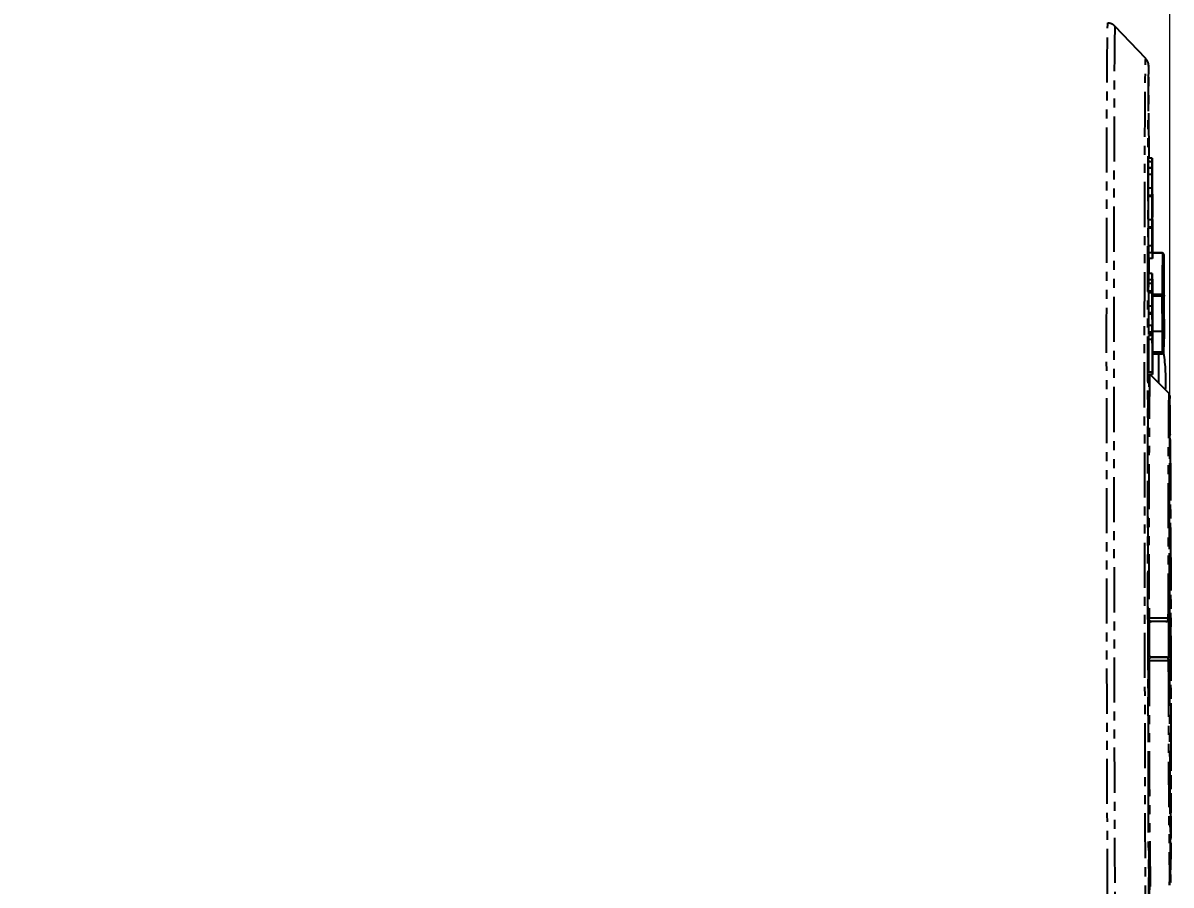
# Model space of a CAD drawing. Header units: millimetres. Extents: x 2104 to 4053, y 855 to 2233.
# Drawn here: x 3288 to 3449.7, y 1155.1 to 1276.5 of the extents above; entities that cross this region are included whole.
import ezdxf

# ---------------------------------------------------------------- set-up
doc = ezdxf.new("R2010")
doc.units = ezdxf.units.MM
doc.linetypes.add('PHANTOM', pattern=[12.7, 6.35, -1.27, 1.27, -1.27, 1.27, -1.27])
doc.layers.add('AM_5', color=3, linetype='Continuous', lineweight=25)
doc.styles.add('SLDTEXTSTYLE1', font='txt.shx', dxfattribs={"width": 0.7, "bigfont": 'gbcbig.shx'})
doc.dimstyles.new('SLDDIMSTYLE12$0', dxfattribs={"dimtxt": 12, "dimasz": 10, "dimexe": 0, "dimexo": 0.0625, "dimgap": 0.875, "dimtad": 1, "dimdec": 1, "dimlfac": 1.8, "dimrnd": 1e-09, "dimzin": 12, "dimdsep": 46, "dimtxsty": 'SLDTEXTSTYLE1', "dimcen": 0.09, "dimdle": 8.16, "dimclrd": 3, "dimclre": 3, "dimadec": 0, "dimazin": 3, "dimtfac": 1, "dimtdec": 1, "dimtofl": 0, "dimtmove": 0, "dimatfit": 3, "dimfxl": 0, "dimfrac": 2, "dimtolj": 1, "dimlwd": 5, "dimlwe": 5, "dimarcsym": 0})

# ---------------------------------------------------------------- blocks, each defined once
blk = doc.blocks.new('*D65')
at = {"layer": 'AM_5', "color": 3, "lineweight": 5, "transparency": 16777216}
blk.add_line((3268.54, 1221.61), (3268.54, 1337.75), dxfattribs=at)
at = {"layer": 'AM_5', "color": 3, "linetype": 'Continuous', "lineweight": 5, "transparency": 16777216}
for p, q in [((3278.54, 1337.75), (3439.53, 1337.75)), ((3449.53, 1224.11), (3449.53, 1337.75))]:
    blk.add_line(p, q, dxfattribs=at)
at = {"layer": 'AM_5', "color": 3, "transparency": 16777216}
for points in [[(3278.54, 1339.41), (3278.54, 1336.08), (3268.54, 1337.75)], [(3439.53, 1339.41), (3439.53, 1336.08), (3449.53, 1337.75)]]:
    blk.add_solid(points, dxfattribs=at)
at = {"layer": 'Defpoints', "color": 0, "transparency": 16777216}
for p in [(3449.53, 1337.75), (3449.53, 1224.05), (3268.54, 1221.54)]:
    blk.add_point(p, dxfattribs=at)
at = {"layer": 'AM_5', "color": 0, "transparency": 16777216, "insert": (3350.1, 1344.62), "char_height": 12, "attachment_point": 5, "style": 'SLDTEXTSTYLE1'}
blk.add_mtext('\\A1;195', dxfattribs=at)

msp = doc.modelspace()

# ---------------------------------------------------------------- linework, layer by layer
at = {"color": 7, "linetype": 'PHANTOM', "lineweight": 25}
for p, q in [((3446.143, 1271.512), (3441.812, 1276.061)), ((3446.612, 1257.481), (3446.591, 1269.787)), ((3446.545, 1256.135), (3446.546, 1256.966)), ((3447.046, 1256.966), (3446.546, 1256.966)), ((3447.056, 1257.482), (3446.556, 1257.481)), ((3446.556, 1257.481), (3446.557, 1257.481)), ((3446.557, 1256.966), (3446.556, 1257.481)), ((3447.057, 1257.482), (3446.557, 1257.481)), ((3447.045, 1256.136), (3447.046, 1256.966)), ((3447.056, 1257.482), (3447.057, 1257.482)), ((3447.057, 1257.482), (3447.063, 1254.866)), ((3447.032, 1256.067), (3446.532, 1256.066)), ((3446.532, 1255.171), (3446.532, 1256.066)), ((3447.032, 1255.172), (3446.532, 1255.171)), ((3447.045, 1256.136), (3446.545, 1256.135)), ((3447.032, 1255.172), (3447.032, 1256.067)), ((3447.067, 1255.506), (3447.061, 1255.506)), ((3447.067, 1254.548), (3447.067, 1255.506)), ((3447.062, 1252.694), (3447.063, 1253.524)), ((3446.529, 1252.233), (3446.53, 1253.255)), ((3446.53, 1252.105), (3446.529, 1252.233)), ((3447.029, 1252.233), (3446.529, 1252.233)), ((3447.03, 1253.256), (3446.53, 1253.255)), ((3447.03, 1252.106), (3446.53, 1252.105)), ((3446.545, 1248.787), (3446.539, 1252.105)), ((3447.029, 1252.233), (3447.03, 1253.256)), ((3447.03, 1252.106), (3447.029, 1252.233)), ((3447.034, 1252.938), (3447.037, 1252.875)), ((3447.038, 1252.301), (3447.034, 1252.363)), ((3447.046, 1248.663), (3447.038, 1252.301)), ((3447.039, 1252.876), (3447.052, 1252.818)), ((3447.053, 1252.243), (3447.04, 1252.302)), ((3447.04, 1252.302), (3447.048, 1248.664)), ((3447.053, 1252.243), (3447.04, 1252.243)), ((3447.051, 1251.923), (3447.041, 1251.923)), ((3447.046, 1251.921), (3447.041, 1251.921)), ((3447.045, 1251.154), (3447.046, 1251.921)), ((3447.05, 1251.156), (3447.051, 1251.923)), ((3447.06, 1248.733), (3447.053, 1252.243)), ((3447.045, 1251.154), (3447.042, 1251.154)), ((3447.056, 1251.542), (3447.061, 1249.117)), ((3447.061, 1250.969), (3447.058, 1250.969)), ((3447.061, 1249.947), (3447.061, 1250.969)), ((3447.065, 1250.651), (3447.067, 1250.652)), ((3447.069, 1250.653), (3447.075, 1250.655)), ((3446.538, 1247.765), (3446.539, 1248.787)), ((3447.039, 1248.788), (3446.539, 1248.787)), ((3447.038, 1247.766), (3447.039, 1248.788)), ((3447.042, 1248.598), (3447.046, 1248.663)), ((3447.048, 1248.664), (3447.051, 1248.665)), ((3447.051, 1248.665), (3447.048, 1248.665)), ((3447.053, 1248.666), (3447.055, 1248.667)), ((3447.057, 1248.668), (3447.06, 1248.733)), ((3447.061, 1249.947), (3447.06, 1249.947)), ((3447.061, 1249.756), (3447.06, 1249.756)), ((3447.061, 1249.756), (3447.061, 1249.947)), ((3447.068, 1250.078), (3447.065, 1250.077)), ((3447.076, 1250.081), (3447.07, 1250.078)), ((3447.038, 1247.766), (3446.538, 1247.765)), ((3446.539, 1247.638), (3446.538, 1247.765)), ((3447.039, 1247.639), (3446.539, 1247.638)), ((3447.039, 1247.639), (3447.038, 1247.766)), ((3447.047, 1248.089), (3447.043, 1248.024)), ((3447.062, 1248.159), (3447.049, 1248.09)), ((3447.074, 1248.1), (3447.073, 1247.27)), ((3447.053, 1246.048), (3447.052, 1245.153)), ((3447.085, 1246.38), (3447.084, 1245.613)), ((3447.052, 1245.153), (3446.552, 1245.152)), ((3446.569, 1244.137), (3446.567, 1245.152)), ((3447.069, 1244.138), (3446.569, 1244.137)), ((3446.585, 1243.377), (3446.582, 1244.137)), ((3447.07, 1244.969), (3447.069, 1244.138)), ((3448.485, 1244.132), (3447.083, 1244.13)), ((3448.485, 1244.098), (3447.083, 1244.096)), ((3448.71, 1239), (3448.686, 1243.933)), ((3447.085, 1243.378), (3446.585, 1243.377)), ((3446.64, 1241.264), (3446.636, 1243.377)), ((3447.085, 1243.506), (3447.085, 1243.378)), ((3446.568, 1240.369), (3446.57, 1241.263)), ((3447.07, 1241.264), (3446.57, 1241.263)), ((3447.068, 1240.37), (3447.07, 1241.264)), ((3448.683, 1240.394), (3448.684, 1240.591)), ((3448.684, 1241.532), (3448.689, 1240.477)), ((3448.684, 1241.335), (3448.684, 1241.532)), ((3448.688, 1240.518), (3448.684, 1241.335)), ((3448.684, 1240.591), (3448.687, 1239.888)), ((3448.687, 1239.888), (3448.688, 1240.518)), ((3446.555, 1238.767), (3446.557, 1239.853)), ((3447.057, 1239.854), (3446.557, 1239.853)), ((3447.068, 1240.37), (3446.568, 1240.369)), ((3447.055, 1238.768), (3447.057, 1239.854)), ((3447.077, 1239.607), (3447.077, 1240.437)), ((3447.077, 1240.437), (3447.08, 1239.991)), ((3447.079, 1239.352), (3447.077, 1239.607)), ((3447.088, 1234.949), (3447.079, 1239.352)), ((3447.081, 1239.353), (3447.085, 1237.375)), ((3447.096, 1238.976), (3447.082, 1238.976)), ((3447.096, 1237.762), (3447.096, 1238.976)), ((3448.682, 1239.908), (3448.686, 1239.143)), ((3448.682, 1239.712), (3448.682, 1239.908)), ((3448.687, 1238.709), (3448.682, 1239.712)), ((3448.687, 1239.691), (3448.683, 1240.394)), ((3448.685, 1239.143), (3448.686, 1239.143)), ((3448.686, 1239.888), (3448.687, 1239.888)), ((3448.686, 1239.143), (3448.687, 1239.691)), ((3448.689, 1240.477), (3448.687, 1238.709)), ((3448.688, 1240.477), (3448.689, 1240.477)), ((3448.691, 1238.203), (3448.693, 1239.774)), ((3448.694, 1239.536), (3448.692, 1237.965)), ((3448.693, 1239.774), (3448.694, 1239.536)), ((3448.693, 1239.536), (3448.694, 1239.536)), ((3447.055, 1238.768), (3446.555, 1238.767)), ((3446.556, 1238.575), (3446.555, 1238.767)), ((3447.056, 1238.576), (3446.556, 1238.575)), ((3447.065, 1238.516), (3446.565, 1238.515)), ((3446.569, 1236.661), (3446.565, 1238.515)), ((3447.056, 1238.576), (3447.055, 1238.768)), ((3447.065, 1238.516), (3447.06, 1238.81)), ((3447.07, 1236.346), (3447.065, 1238.516)), ((3447.068, 1238.517), (3447.077, 1233.795)), ((3447.096, 1237.762), (3447.084, 1237.762)), ((3447.097, 1237.635), (3447.085, 1237.635)), ((3447.085, 1237.375), (3447.097, 1237.379)), ((3447.097, 1237.379), (3447.085, 1237.379)), ((3447.097, 1237.635), (3447.096, 1237.762)), ((3447.098, 1238.314), (3448.477, 1238.317)), ((3448.477, 1238.063), (3447.098, 1238.061)), ((3448.501, 1233.131), (3448.477, 1238.063)), ((3448.677, 1238.205), (3448.701, 1233.273)), ((3448.688, 1238.42), (3448.689, 1238.616)), ((3448.694, 1237.355), (3448.688, 1238.42)), ((3448.689, 1238.616), (3448.691, 1238.203)), ((3448.689, 1238.203), (3448.691, 1238.203)), ((3448.736, 1238.261), (3448.691, 1238.261)), ((3448.691, 1237.965), (3448.692, 1237.965)), ((3448.692, 1237.965), (3448.694, 1237.551)), ((3448.693, 1237.551), (3448.694, 1237.551)), ((3448.694, 1237.551), (3448.694, 1237.355)), ((3448.701, 1235.804), (3448.704, 1237.572)), ((3448.705, 1237.365), (3448.703, 1236.104)), ((3448.703, 1237.365), (3448.705, 1237.365)), ((3448.704, 1237.572), (3448.705, 1237.365)), ((3446.558, 1235.702), (3446.559, 1236.661)), ((3447.058, 1235.703), (3446.558, 1235.702)), ((3446.559, 1235.511), (3446.558, 1235.702)), ((3447.059, 1236.662), (3446.559, 1236.661)), ((3447.058, 1235.703), (3447.059, 1236.662)), ((3447.059, 1235.512), (3447.058, 1235.703)), ((3447.063, 1236.344), (3447.07, 1236.346)), ((3447.071, 1235.772), (3447.064, 1235.769)), ((3447.076, 1233.666), (3447.071, 1235.772)), ((3447.081, 1235.521), (3447.081, 1236.223)), ((3447.094, 1236.803), (3447.086, 1236.8)), ((3447.086, 1236.8), (3447.089, 1235.396)), ((3447.098, 1236.549), (3447.087, 1236.549)), ((3447.099, 1237.125), (3447.098, 1236.549)), ((3448.361, 1236.638), (3448.736, 1236.639)), ((3448.701, 1236.084), (3448.703, 1236.084)), ((3448.703, 1235.484), (3448.701, 1235.804)), ((3448.702, 1236.104), (3448.703, 1236.104)), ((3448.703, 1236.084), (3448.706, 1237.097)), ((3448.705, 1236.425), (3448.703, 1235.484)), ((3448.703, 1236.104), (3448.703, 1236.084)), ((3448.704, 1236.425), (3448.705, 1236.425)), ((3448.705, 1236.931), (3448.707, 1236.931)), ((3448.706, 1236.404), (3448.705, 1236.425)), ((3448.705, 1235.008), (3448.706, 1236.404)), ((3448.706, 1237.097), (3448.707, 1236.931)), ((3448.707, 1236.931), (3448.706, 1235.422)), ((3448.706, 1235.401), (3448.708, 1236.662)), ((3448.709, 1236.456), (3448.707, 1234.688)), ((3448.708, 1236.662), (3448.709, 1236.456)), ((3448.708, 1236.456), (3448.709, 1236.456)), ((3448.71, 1236.239), (3448.715, 1235.184)), ((3448.71, 1236.042), (3448.71, 1236.239)), ((3448.714, 1235.225), (3448.71, 1236.042)), ((3447.059, 1235.512), (3446.559, 1235.511)), ((3446.575, 1233.918), (3446.572, 1235.511)), ((3447.089, 1235.396), (3447.1, 1235.401)), ((3447.1, 1235.401), (3447.089, 1235.401)), ((3447.092, 1233.034), (3447.089, 1234.63)), ((3447.098, 1234.825), (3447.091, 1234.822)), ((3447.091, 1234.822), (3447.094, 1233.099)), ((3447.102, 1234.507), (3447.091, 1234.507)), ((3447.098, 1234.82), (3447.098, 1234.825)), ((3447.103, 1235.21), (3447.102, 1234.507)), ((3448.705, 1235.422), (3448.706, 1235.422)), ((3448.705, 1235.401), (3448.706, 1235.401)), ((3448.707, 1234.688), (3448.705, 1235.008)), ((3448.706, 1235.422), (3448.706, 1235.401)), ((3448.708, 1234.616), (3448.712, 1233.851)), ((3448.708, 1234.419), (3448.708, 1234.616)), ((3448.713, 1233.416), (3448.708, 1234.419)), ((3448.709, 1235.298), (3448.713, 1234.595)), ((3448.709, 1235.101), (3448.709, 1235.298)), ((3448.713, 1234.398), (3448.709, 1235.101)), ((3448.712, 1234.595), (3448.713, 1234.595)), ((3448.712, 1233.851), (3448.713, 1234.398)), ((3448.713, 1234.595), (3448.714, 1235.225)), ((3448.715, 1235.184), (3448.713, 1233.416)), ((3448.714, 1235.184), (3448.715, 1235.184)), ((3448.716, 1234.957), (3448.718, 1234.709)), ((3448.717, 1233.768), (3448.716, 1234.957)), ((3448.716, 1234.709), (3448.718, 1234.709)), ((3448.718, 1234.709), (3448.718, 1233.571)), ((3448.72, 1233.303), (3448.721, 1234.068)), ((3448.721, 1234.068), (3448.722, 1233.83)), ((3446.567, 1232.959), (3446.568, 1233.918)), ((3447.067, 1232.96), (3446.567, 1232.959)), ((3446.568, 1232.768), (3446.567, 1232.959)), ((3447.068, 1233.919), (3446.568, 1233.918)), ((3447.068, 1232.769), (3446.568, 1232.768)), ((3446.571, 1231.939), (3446.573, 1232.514)), ((3447.073, 1232.515), (3446.573, 1232.514)), ((3446.579, 1232.645), (3446.578, 1232.768)), ((3447.079, 1232.646), (3446.579, 1232.645)), ((3447.067, 1232.96), (3447.068, 1233.919)), ((3447.068, 1232.769), (3447.067, 1232.96)), ((3447.071, 1231.94), (3447.073, 1232.515)), ((3447.072, 1233.665), (3447.076, 1233.666)), ((3447.077, 1233.092), (3447.072, 1233.09)), ((3447.077, 1233.795), (3447.08, 1233.349)), ((3447.079, 1232.646), (3447.077, 1233.092)), ((3447.08, 1233.349), (3447.079, 1232.646)), ((3447.091, 1232.587), (3447.092, 1233.034)), ((3447.091, 1232.331), (3447.091, 1232.587)), ((3447.094, 1233.099), (3447.106, 1233.104)), ((3447.106, 1233.104), (3447.094, 1233.104)), ((3447.104, 1232.528), (3447.096, 1232.525)), ((3447.11, 1232.914), (3447.107, 1232.274)), ((3447.15, 1233.129), (3448.501, 1233.131)), ((3448.711, 1233.851), (3448.712, 1233.851)), ((3448.712, 1233.571), (3448.718, 1233.571)), ((3448.754, 1233.549), (3448.712, 1233.549)), ((3448.717, 1232.724), (3448.718, 1232.496)), ((3448.719, 1232.062), (3448.717, 1232.579)), ((3448.717, 1232.496), (3448.718, 1232.496)), ((3448.718, 1233.571), (3448.72, 1233.303)), ((3448.719, 1233.106), (3448.718, 1233.396)), ((3448.718, 1233.303), (3448.72, 1233.303)), ((3448.718, 1232.496), (3448.719, 1233.106)), ((3448.722, 1233.83), (3448.719, 1232.062)), ((3448.72, 1233.83), (3448.722, 1233.83)), ((3447.071, 1231.94), (3446.571, 1231.939)), ((3447.084, 1231.434), (3447.085, 1232.073)), ((3447.088, 1232.394), (3447.087, 1231.691)), ((3447.091, 1232.331), (3447.088, 1232.331)), ((3447.107, 1232.274), (3447.088, 1232.274)), ((3447.094, 1232.268), (3447.088, 1232.268)), ((3447.094, 1232.268), (3447.095, 1232.333)), ((3447.101, 1230.164), (3447.094, 1232.268)), ((3447.077, 1230.282), (3447.087, 1230.222)), ((3447.089, 1229.584), (3447.079, 1229.644)), ((3447.089, 1230.223), (3447.101, 1230.164)), ((3447.103, 1229.526), (3447.091, 1229.585)), ((3447.102, 1230.204), (3448.509, 1230.206)), ((3448.51, 1229.953), (3447.103, 1229.95)), ((3447.103, 1229.947), (3448.511, 1229.949)), ((3448.511, 1229.953), (3448.51, 1229.953)), ((3447.083, 1228.176), (3447.082, 1227.346)), ((3447.093, 1227.606), (3447.082, 1227.606)), ((3447.094, 1228.373), (3447.093, 1227.606)), ((3447.11, 1228.06), (3447.111, 1227.038)), ((3447.082, 1227.346), (3446.582, 1227.345)), ((3449.379, 1224.406), (3446.667, 1227.108)), ((3447.111, 1227.038), (3446.739, 1227.037)), ((3449.378, 1224.404), (3449.379, 1224.406)), ((3449.577, 1218.622), (3449.577, 1220.863)), ((3449.577, 1218.622), (3449.56, 1218.496)), ((3449.598, 1217.87), (3449.598, 1215.628)), ((3446.692, 1192.126), (3446.844, 1192.239)), ((3449.161, 1192.252), (3449.17, 1192.256)), ((3449.325, 1192.746), (3449.324, 1193.25)), ((3449.472, 1192.716), (3449.48, 1192.72)), ((3446.487, 1191.716), (3446.468, 1191.708)), ((3446.475, 1187.709), (3446.494, 1187.716)), ((3446.994, 1187.217), (3446.976, 1187.209)), ((3448.991, 1187.219), (3446.994, 1187.217)), ((3448.982, 1187.215), (3448.991, 1187.219)), ((3449.338, 1185.148), (3449.335, 1186.685)), ((3449.491, 1186.72), (3449.483, 1186.716)), ((3449.687, 1163.939), (3449.695, 1161.701)), ((3449.659, 1161.058), (3449.676, 1160.932)), ((3449.684, 1158.694), (3449.676, 1160.932))]:
    msp.add_line(p, q, dxfattribs=at)
at = {"color": 7, "linetype": 'PHANTOM', "lineweight": 25, "flags": 128}
for points in [[(3441.099, 1103.054), (3441.099, 1103.054), (3441.081, 1103.235), (3441.062, 1103.77), (3441.044, 1104.659), (3441.025, 1105.896), (3441.005, 1107.477), (3440.985, 1109.396), (3440.966, 1111.644), (3440.946, 1114.213), (3440.926, 1117.091), (3440.906, 1120.268), (3440.886, 1123.729), (3440.867, 1127.462), (3440.848, 1131.449), (3440.829, 1135.677), (3440.811, 1140.126), (3440.794, 1144.778), (3440.777, 1149.615), (3440.761, 1154.617), (3440.745, 1159.763), (3440.731, 1165.032), (3440.717, 1170.403), (3440.704, 1175.853), (3440.693, 1181.36), (3440.682, 1186.902), (3440.672, 1192.456), (3440.664, 1197.998), (3440.657, 1203.507), (3440.651, 1208.96), (3440.646, 1214.334), (3440.642, 1219.608), (3440.64, 1224.759), (3440.639, 1229.767), (3440.639, 1234.611), (3440.641, 1239.272), (3440.643, 1243.729), (3440.647, 1247.966), (3440.653, 1251.963), (3440.659, 1255.706), (3440.667, 1259.179), (3440.675, 1262.367), (3440.685, 1265.258), (3440.696, 1267.839), (3440.708, 1270.1), (3440.722, 1272.032), (3440.736, 1273.627), (3440.75, 1274.878), (3440.766, 1275.78), (3440.783, 1276.33), (3440.8, 1276.525), (3440.801, 1276.525)], [(3441.812, 1276.061), (3441.81, 1276.061), (3441.793, 1275.868), (3441.777, 1275.321), (3441.761, 1274.423), (3441.746, 1273.179), (3441.732, 1271.593), (3441.719, 1269.671), (3441.707, 1267.422), (3441.696, 1264.855), (3441.686, 1261.979), (3441.678, 1258.808), (3441.67, 1255.354), (3441.664, 1251.631), (3441.658, 1247.655), (3441.654, 1243.441), (3441.652, 1239.008), (3441.65, 1234.373), (3441.65, 1229.555), (3441.651, 1224.573), (3441.653, 1219.45), (3441.657, 1214.204), (3441.662, 1208.859), (3441.668, 1203.435), (3441.675, 1197.956), (3441.683, 1192.443), (3441.693, 1186.919), (3441.704, 1181.407), (3441.715, 1175.929), (3441.728, 1170.509), (3441.741, 1165.167), (3441.756, 1159.926), (3441.771, 1154.807), (3441.787, 1149.833), (3441.804, 1145.021), (3441.822, 1140.394), (3441.84, 1135.969), (3441.858, 1131.764), (3441.877, 1127.798), (3441.896, 1124.085), (3441.916, 1120.642), (3441.935, 1117.483), (3441.955, 1114.62), (3441.975, 1112.065), (3441.995, 1109.829), (3442.014, 1107.92), (3442.034, 1106.348), (3442.053, 1105.117), (3442.071, 1104.234), (3442.09, 1103.701), (3442.107, 1103.521), (3442.109, 1103.522)], [(3446.424, 1108.085), (3446.424, 1108.085), (3446.407, 1108.246), (3446.389, 1108.756), (3446.371, 1109.614), (3446.353, 1110.816), (3446.334, 1112.357), (3446.315, 1114.23), (3446.296, 1116.428), (3446.277, 1118.94), (3446.258, 1121.756), (3446.239, 1124.864), (3446.22, 1128.251), (3446.201, 1131.902), (3446.183, 1135.801), (3446.165, 1139.932), (3446.148, 1144.276), (3446.131, 1148.816), (3446.115, 1153.532), (3446.1, 1158.404), (3446.085, 1163.41), (3446.071, 1168.529), (3446.059, 1173.74), (3446.047, 1179.019), (3446.036, 1184.345), (3446.026, 1189.694), (3446.017, 1195.044), (3446.01, 1200.371), (3446.004, 1205.653), (3445.998, 1210.866), (3445.994, 1215.99), (3445.992, 1221.001), (3445.99, 1225.878), (3445.99, 1230.6), (3445.991, 1235.148), (3445.994, 1239.5), (3445.997, 1243.64), (3446.002, 1247.548), (3446.008, 1251.209), (3446.015, 1254.606), (3446.023, 1257.725), (3446.033, 1260.553), (3446.043, 1263.078), (3446.055, 1265.287), (3446.067, 1267.174), (3446.081, 1268.728), (3446.095, 1269.943), (3446.11, 1270.815), (3446.126, 1271.339), (3446.143, 1271.513), (3446.143, 1271.512)], [(3446.553, 1270.475), (3446.539, 1270.288), (3446.523, 1269.736), (3446.508, 1268.828), (3446.494, 1267.568), (3446.48, 1265.96), (3446.468, 1264.013), (3446.456, 1261.735), (3446.446, 1259.136), (3446.437, 1256.228), (3446.429, 1253.023), (3446.422, 1249.536), (3446.416, 1245.784), (3446.411, 1241.781), (3446.408, 1237.546), (3446.406, 1233.099), (3446.406, 1228.458), (3446.406, 1223.645), (3446.408, 1218.682), (3446.412, 1213.589), (3446.416, 1208.39), (3446.422, 1203.108), (3446.429, 1197.767), (3446.437, 1192.39), (3446.446, 1187.002), (3446.457, 1181.627), (3446.468, 1176.287), (3446.48, 1171.008), (3446.494, 1165.813), (3446.508, 1160.725), (3446.523, 1155.766), (3446.539, 1150.96), (3446.556, 1146.326), (3446.573, 1141.886), (3446.591, 1137.661), (3446.609, 1133.667), (3446.628, 1129.924), (3446.647, 1126.448), (3446.666, 1123.255), (3446.685, 1120.358), (3446.704, 1117.771), (3446.724, 1115.505), (3446.743, 1113.571), (3446.762, 1111.977), (3446.78, 1110.73), (3446.799, 1109.835), (3446.816, 1109.297), (3446.831, 1109.122)], [(3446.591, 1269.787), (3446.573, 1270.314), (3446.556, 1270.481), (3446.553, 1270.475)], [(3448.477, 1238.317), (3448.516, 1238.315), (3448.553, 1238.308), (3448.588, 1238.298), (3448.618, 1238.284), (3448.643, 1238.267), (3448.662, 1238.248), (3448.674, 1238.227), (3448.677, 1238.205)], [(3448.721, 1238.18), (3448.72, 1238.094), (3448.718, 1238.063), (3448.718, 1238.063)], [(3446.462, 1192.764), (3446.457, 1196.375), (3446.453, 1199.925), (3446.451, 1203.38), (3446.45, 1206.707), (3446.45, 1209.877), (3446.451, 1212.859), (3446.454, 1215.625), (3446.458, 1218.151), (3446.463, 1220.411), (3446.469, 1222.386), (3446.477, 1224.056), (3446.485, 1225.407), (3446.494, 1226.425), (3446.504, 1227.101), (3446.515, 1227.429), (3446.527, 1227.405), (3446.539, 1227.031), (3446.551, 1226.309), (3446.564, 1225.246), (3446.577, 1223.852)], [(3449.577, 1220.863), (3449.564, 1222.223), (3449.551, 1223.215), (3449.539, 1223.827), (3449.527, 1224.052), (3449.516, 1223.887), (3449.505, 1223.335), (3449.496, 1222.401), (3449.487, 1221.097), (3449.48, 1219.436), (3449.474, 1217.439), (3449.469, 1215.127), (3449.465, 1212.528), (3449.463, 1209.669), (3449.462, 1206.585), (3449.462, 1203.309), (3449.464, 1199.88), (3449.468, 1196.335), (3449.472, 1192.716)], [(3449.695, 1161.701), (3449.7, 1163.958), (3449.704, 1166.508), (3449.707, 1169.323), (3449.708, 1172.37), (3449.707, 1175.614), (3449.706, 1179.019), (3449.703, 1182.545), (3449.698, 1186.154), (3449.693, 1189.804), (3449.686, 1193.453), (3449.678, 1197.06), (3449.669, 1200.585), (3449.659, 1203.986), (3449.648, 1207.226), (3449.636, 1210.267), (3449.624, 1213.076), (3449.611, 1215.62), (3449.598, 1217.87)], [(3449.598, 1215.628), (3449.61, 1213.545), (3449.622, 1211.196), (3449.633, 1208.606), (3449.643, 1205.806), (3449.653, 1202.826), (3449.662, 1199.7), (3449.671, 1196.463), (3449.678, 1193.151), (3449.685, 1189.801), (3449.69, 1186.45), (3449.694, 1183.136), (3449.697, 1179.897), (3449.698, 1176.768), (3449.698, 1173.784), (3449.698, 1170.979), (3449.695, 1168.384), (3449.692, 1166.029), (3449.687, 1163.939)], [(3446.494, 1187.711), (3446.494, 1187.86), (3446.493, 1188.479), (3446.492, 1189.097), (3446.491, 1189.716), (3446.49, 1190.335), (3446.489, 1190.954), (3446.488, 1191.572), (3446.487, 1192.19)], [(3446.609, 1192.736), (3448.13, 1192.742), (3449.325, 1192.746)], [(3446.683, 1187.325), (3446.682, 1188.092), (3446.676, 1191.495), (3446.675, 1192.111)], [(3448.973, 1192.215), (3447.85, 1192.212), (3446.967, 1192.209)], [(3449.399, 1186.898), (3449.394, 1189.799), (3449.39, 1192.437)], [(3446.976, 1187.209), (3448.099, 1187.213), (3448.982, 1187.215)], [(3449.335, 1186.685), (3447.815, 1186.681), (3446.62, 1186.679)], [(3449.483, 1186.716), (3449.491, 1183.098), (3449.499, 1179.556), (3449.509, 1176.13), (3449.52, 1172.859), (3449.532, 1169.779), (3449.544, 1166.927), (3449.556, 1164.333), (3449.569, 1162.029), (3449.582, 1160.04), (3449.595, 1158.388), (3449.608, 1157.092), (3449.621, 1156.167), (3449.633, 1155.624), (3449.645, 1155.469), (3449.656, 1155.703), (3449.666, 1156.324), (3449.676, 1157.325), (3449.684, 1158.694)], [(3449.676, 1160.932), (3449.668, 1159.696), (3449.66, 1158.797), (3449.659, 1158.747)]]:
    msp.add_lwpolyline(points, dxfattribs=at)
at = {"color": 7, "linetype": 'PHANTOM', "lineweight": 25}
for centre, radius, start, end in [((3445.091, 1269.785), 1.5, 0.09872, 1.46332), ((5821.655, 1237.824), 2373.178, 179.848529, 179.988109), ((3448.486, 1243.932), 0.2, 0.27867, 90.09849), ((3449.511, 1244.107), 1.026, 178.55289, 180.46692), ((3448.501, 1243.913), 0.186, 6.0839, 94.91755), ((5799.779, 1237.717), 2351.102, 179.848529, 179.988109), ((3495.435, 1238.961), 46.725, 179.9521, 181.10121), ((3502.753, 1238.3), 54.276, 179.98205, 180.24951), ((3448.502, 1238.241), 0.179, 262.10277, 348.50317), ((2847.174, 1235.024), 601.556, 359.536059, 0.30058), ((3448.526, 1233.308), 0.179, 262.10277, 348.50317), ((2657.719, 1229.655), 790.79, 0.039928, 0.251827), ((2605.201, 1229.565), 843.509, 0.039928, 0.251827), ((5415.528, 1229.735), 1967.603, 179.993795, 180.113105), ((5434.492, 1229.753), 1986.564, 179.994362, 180.112626), ((3448.555, 1229.977), 0.234, 48.77348, 101.52991), ((3471.367, 1230.172), 22.859, 179.91361, 180.54894), ((3448.509, 1230.153), 0.2, 270.08707, 0.07993), ((3424.475, 1226.241), 24.5, 356.74181, 8.9325), ((6215.679, 1205.22), 2769.098, 179.547097, 180.258305), ((5685.384, 1204.985), 2236.091, 179.502437, 180.300687), ((5665.085, 1203.276), 2215.63, 179.529309, 180.272985), ((3445.258, 1221.011), 4.298, 357.5452, 6.23459), ((3198.289, 1216.869), 251.294, 0.39955, 0.90225), ((3449.396, 1217.843), 0.204, 7.61896, 62.28189), ((3449.098, 1217.869), 0.5, 0.35633, 38.11251), ((3446.59, 1193.041), 0.305, 245.02419, 273.52047), ((3446.968, 1191.709), 0.5, 90.09857, 180.09888), ((3448.877, 1192.661), 0.456, 282.18371, 10.8145), ((3448.972, 1192.715), 0.5, 270.09857, 0.09888), ((3449.343, 1192.46), 0.287, 63.19188, 93.66199), ((3446.975, 1187.709), 0.5, 180.09864, 270.09834), ((3448.886, 1186.768), 0.457, 349.43053, 77.87658), ((3448.983, 1186.715), 0.5, 0.09864, 90.09834), ((6041.519, 1182.605), 2595.05, 179.910713, 180.674669), ((3446.602, 1186.382), 0.297, 86.61725, 115.90438), ((5816.869, 1181.735), 2370.254, 179.880493, 180.709083), ((3449.352, 1186.964), 0.28, 266.48606, 297.72202), ((5658.943, 1183.797), 2209.454, 179.924204, 180.667867), ((5983.511, 1183.454), 2534.173, 179.961707, 180.640675), ((3449.492, 1161.727), 0.205, 297.93947, 352.6439), ((3449.195, 1161.7), 0.5, 321.98455, 359.84206), ((3382.369, 1157.514), 67.172, 357.95233, 0.58995), ((3445.005, 1158.527), 4.659, 354.03002, 2.69916), ((3360.944, 1154.916), 85.754, 358.08312, 0.52304)]:
    msp.add_arc(centre, radius, start, end, dxfattribs=at)
for points, knots in [([(3441.817, 1276.035), (3441.779, 1276.08), (3441.641, 1276.248), (3441.292, 1276.453), (3440.973, 1276.491), (3440.824, 1276.509)], [0, 0, 0, 0, 0.1662317, 0.609863, 1, 1, 1, 1]), ([(3446.59, 1269.823), (3446.587, 1269.935), (3446.577, 1270.267), (3446.572, 1270.456), (3446.548, 1270.665), (3446.521, 1270.834), (3446.444, 1271.06), (3446.333, 1271.298), (3446.201, 1271.431), (3446.148, 1271.485)], [0, 0, 0, 0, 0.2484998, 0.7382691, 0.854121, 0.9113591, 0.9449316, 0.9776623, 1, 1, 1, 1]), ([(3447.046, 1256.966), (3447.047, 1256.409), (3447.048, 1255.49), (3447.051, 1254.213), (3447.053, 1253.132), (3447.054, 1252.412), (3447.055, 1252.052)], [0, 0, 0, 0, 0.3399686, 0.5599789, 0.7799898, 1, 1, 1, 1]), ([(3447.055, 1252.052), (3447.056, 1252.504), (3447.057, 1253.408), (3447.059, 1254.55), (3447.059, 1256.017), (3447.057, 1256.991), (3447.056, 1257.482)], [0, 0, 0, 0, 0.2809181, 0.5618322, 0.7793916, 1, 1, 1, 1]), ([(3446.536, 1253.255), (3446.535, 1253.563), (3446.534, 1254.042), (3446.533, 1254.695), (3446.532, 1255.013), (3446.532, 1255.171)], [0, 0, 0, 0, 0.475486, 0.7391408, 1, 1, 1, 1]), ([(3447.032, 1256.067), (3447.033, 1255.469), (3447.036, 1254.4), (3447.038, 1253.342), (3447.039, 1252.876)], [0, 0, 0, 0, 0.55994484, 1, 1, 1, 1]), ([(3447.037, 1252.875), (3447.036, 1253.31), (3447.035, 1253.916), (3447.033, 1254.695), (3447.032, 1255.014), (3447.032, 1255.172)], [0, 0, 0, 0, 0.5612182, 0.7817784, 1, 1, 1, 1]), ([(3447.052, 1252.818), (3447.051, 1253.439), (3447.049, 1254.304), (3447.047, 1255.413), (3447.046, 1255.895), (3447.045, 1256.136)], [0, 0, 0, 0, 0.5601054, 0.7801414, 1, 1, 1, 1]), ([(3447.067, 1255.506), (3447.07, 1253.798), (3447.074, 1251.643), (3447.08, 1249.047), (3447.082, 1247.708), (3447.084, 1246.823), (3447.085, 1246.38)], [0, 0, 0, 0, 0.5600481, 0.7067506, 0.8534517, 1, 1, 1, 1]), ([(3447.063, 1254.866), (3447.062, 1254.704), (3447.061, 1254.38), (3447.06, 1253.732), (3447.058, 1252.808), (3447.057, 1252.064), (3447.056, 1251.542)], [0, 0, 0, 0, 0.1857397, 0.3726053, 0.5594855, 1, 1, 1, 1]), ([(3447.063, 1253.524), (3447.064, 1252.988), (3447.066, 1252.031), (3447.068, 1251.074), (3447.069, 1250.653)], [0, 0, 0, 0, 0.5599974, 1, 1, 1, 1]), ([(3447.075, 1250.655), (3447.073, 1251.385), (3447.071, 1252.401), (3447.069, 1253.704), (3447.067, 1254.267), (3447.067, 1254.548)], [0, 0, 0, 0, 0.5602107, 0.7802949, 1, 1, 1, 1]), ([(3447.03, 1253.256), (3447.031, 1253.178), (3447.031, 1253.02), (3447.033, 1252.952), (3447.033, 1252.943), (3447.034, 1252.938)], [0, 0, 0, 0, 0.2754663, 0.5570589, 1, 1, 1, 1]), ([(3447.033, 1252.354), (3447.033, 1252.362), (3447.031, 1252.379), (3447.03, 1252.204), (3447.03, 1252.106)], [0, 0, 0, 0, 0.4407131, 1, 1, 1, 1]), ([(3447.046, 1251.921), (3447.047, 1251.616), (3447.048, 1251.005), (3447.05, 1249.922), (3447.052, 1249.143), (3447.053, 1248.666)], [0, 0, 0, 0, 0.27966566, 0.55979083, 1, 1, 1, 1]), ([(3447.051, 1251.923), (3447.052, 1251.316), (3447.054, 1250.231), (3447.056, 1249.146), (3447.057, 1248.668)], [0, 0, 0, 0, 0.5599992, 1, 1, 1, 1]), ([(3447.067, 1250.652), (3447.066, 1251.038), (3447.065, 1251.725), (3447.063, 1252.398), (3447.062, 1252.694)], [0, 0, 0, 0, 0.5607897, 1, 1, 1, 1]), ([(3447.051, 1248.665), (3447.05, 1249.133), (3447.048, 1249.785), (3447.047, 1250.62), (3447.046, 1250.976), (3447.045, 1251.154)], [0, 0, 0, 0, 0.5605179, 0.7807563, 1, 1, 1, 1]), ([(3447.055, 1248.667), (3447.054, 1249.135), (3447.053, 1249.787), (3447.051, 1250.622), (3447.05, 1250.978), (3447.05, 1251.156)], [0, 0, 0, 0, 0.5605179, 0.7807563, 1, 1, 1, 1]), ([(3447.061, 1250.969), (3447.062, 1250.887), (3447.062, 1250.722), (3447.063, 1250.648), (3447.064, 1250.653), (3447.064, 1250.655)], [0, 0, 0, 0, 0.3514545, 0.7072051, 1, 1, 1, 1]), ([(3447.039, 1248.788), (3447.039, 1248.753), (3447.039, 1248.683), (3447.04, 1248.619), (3447.04, 1248.585), (3447.041, 1248.592), (3447.041, 1248.595)], [0, 0, 0, 0, 0.1741114, 0.3502258, 0.7020085, 1, 1, 1, 1]), ([(3447.065, 1250.077), (3447.065, 1250.074), (3447.063, 1250.069), (3447.062, 1249.851), (3447.061, 1249.756)], [0, 0, 0, 0, 0.5612569, 1, 1, 1, 1]), ([(3447.061, 1249.117), (3447.064, 1248.678), (3447.069, 1247.801), (3447.077, 1245.933), (3447.082, 1244.426), (3447.085, 1243.506)], [0, 0, 0, 0, 0.27997, 0.5601155, 1, 1, 1, 1]), ([(3447.073, 1247.27), (3447.073, 1247.796), (3447.071, 1248.736), (3447.069, 1249.667), (3447.068, 1250.078)], [0, 0, 0, 0, 0.5597741, 1, 1, 1, 1]), ([(3447.07, 1250.078), (3447.071, 1249.707), (3447.072, 1249.045), (3447.074, 1248.389), (3447.074, 1248.1)], [0, 0, 0, 0, 0.56022, 1, 1, 1, 1]), ([(3447.084, 1245.613), (3447.083, 1246.449), (3447.08, 1247.941), (3447.077, 1249.427), (3447.076, 1250.081)], [0, 0, 0, 0, 0.559723, 1, 1, 1, 1]), ([(3446.552, 1245.152), (3446.551, 1245.703), (3446.55, 1246.535), (3446.548, 1247.359), (3446.548, 1247.638)], [0, 0, 0, 0, 0.6615766, 1, 1, 1, 1]), ([(3447.043, 1248.024), (3447.042, 1248.005), (3447.04, 1247.971), (3447.039, 1247.74), (3447.039, 1247.639)], [0, 0, 0, 0, 0.5611214, 1, 1, 1, 1]), ([(3447.052, 1245.153), (3447.051, 1245.704), (3447.05, 1246.687), (3447.048, 1247.66), (3447.047, 1248.089)], [0, 0, 0, 0, 0.559714, 1, 1, 1, 1]), ([(3447.049, 1248.09), (3447.049, 1247.705), (3447.051, 1247.018), (3447.052, 1246.344), (3447.053, 1246.048)], [0, 0, 0, 0, 0.5605128, 1, 1, 1, 1]), ([(3447.069, 1244.138), (3447.068, 1244.89), (3447.065, 1246.234), (3447.063, 1247.57), (3447.062, 1248.159)], [0, 0, 0, 0, 0.5598354, 1, 1, 1, 1]), ([(3447.085, 1243.378), (3447.081, 1244.392), (3447.074, 1246.203), (3447.066, 1247.65), (3447.063, 1248.287)], [0, 0, 0, 0, 0.5599814, 1, 1, 1, 1]), ([(3447.063, 1248.287), (3447.064, 1247.911), (3447.065, 1247.291), (3447.067, 1246.427), (3447.068, 1245.697), (3447.069, 1245.212), (3447.07, 1244.969)], [0, 0, 0, 0, 0.3400129, 0.5600221, 0.7800284, 1, 1, 1, 1]), ([(3447.07, 1241.264), (3447.071, 1240.726), (3447.073, 1239.649), (3447.076, 1237.736), (3447.079, 1236.361), (3447.081, 1235.521)], [0, 0, 0, 0, 0.2798691, 0.5599181, 1, 1, 1, 1]), ([(3446.57, 1239.853), (3446.57, 1239.861), (3446.57, 1239.959), (3446.569, 1240.098), (3446.569, 1240.256), (3446.569, 1240.325), (3446.568, 1240.364), (3446.568, 1240.372), (3446.568, 1240.37), (3446.568, 1240.369)], [0, 0, 0, 0, 0.0412901, 0.5197109, 0.7596573, 0.8789141, 0.9413067, 0.9688327, 1, 1, 1, 1]), ([(3447.057, 1239.854), (3447.057, 1239.82), (3447.057, 1239.751), (3447.057, 1239.646), (3447.058, 1239.538), (3447.06, 1239.402), (3447.063, 1239.26), (3447.066, 1239.141), (3447.068, 1238.934), (3447.069, 1238.869), (3447.069, 1238.818), (3447.069, 1238.785), (3447.069, 1238.75), (3447.069, 1238.717), (3447.069, 1238.679), (3447.069, 1238.635), (3447.068, 1238.575), (3447.068, 1238.54), (3447.068, 1238.517)], [0, 0, 0, 0, 0.023224, 0.0467952, 0.0935072, 0.1871233, 0.3745427, 0.7493921, 0.811774, 0.8352857, 0.8473822, 0.8533041, 0.8589119, 0.8714728, 0.8843253, 0.9034899, 0.9380934, 1, 1, 1, 1]), ([(3447.087, 1231.691), (3447.085, 1232.422), (3447.083, 1233.886), (3447.078, 1236.069), (3447.074, 1237.888), (3447.071, 1239.156), (3447.07, 1239.789), (3447.069, 1240.099), (3447.069, 1240.256), (3447.069, 1240.325), (3447.068, 1240.365), (3447.068, 1240.373), (3447.068, 1240.371), (3447.068, 1240.37)], [0, 0, 0, 0, 0.2499294, 0.4999341, 0.74994, 0.8749399, 0.9374388, 0.9686585, 0.9843163, 0.9920985, 0.9961699, 0.9979662, 1, 1, 1, 1]), ([(3447.08, 1239.991), (3447.083, 1239.971), (3447.09, 1239.937), (3447.096, 1239.492), (3447.099, 1239.296)], [0, 0, 0, 0, 0.5605813, 1, 1, 1, 1]), ([(3447.096, 1238.976), (3447.093, 1239.107), (3447.088, 1239.342), (3447.083, 1239.349), (3447.081, 1239.353)], [0, 0, 0, 0, 0.5597856, 1, 1, 1, 1]), ([(3447.099, 1239.296), (3447.099, 1239.003), (3447.098, 1238.48), (3447.097, 1237.893), (3447.097, 1237.635)], [0, 0, 0, 0, 0.5599205, 1, 1, 1, 1]), ([(3447.059, 1238.818), (3447.058, 1238.825), (3447.057, 1238.848), (3447.057, 1238.689), (3447.056, 1238.576)], [0, 0, 0, 0, 0.2878928, 1, 1, 1, 1]), ([(3447.097, 1237.379), (3447.097, 1237.376), (3447.098, 1237.37), (3447.099, 1237.352), (3447.099, 1237.294), (3447.099, 1237.274), (3447.099, 1237.255), (3447.099, 1237.24), (3447.099, 1237.224), (3447.099, 1237.176), (3447.099, 1237.149), (3447.099, 1237.125)], [0, 0, 0, 0, 0.4196075, 0.7488334, 0.7801926, 0.8119363, 0.8280906, 0.8437185, 0.8589301, 0.8745408, 1, 1, 1, 1]), ([(3448.697, 1236.549), (3448.697, 1236.602), (3448.697, 1236.709), (3448.696, 1236.912), (3448.696, 1237.127), (3448.695, 1237.544), (3448.696, 1237.807), (3448.696, 1238.017)], [0, 0, 0, 0, 0.1252973, 0.2504135, 0.3756026, 0.5008782, 1, 1, 1, 1]), ([(3448.696, 1238.017), (3448.696, 1238.218), (3448.697, 1238.47), (3448.698, 1238.581), (3448.698, 1238.576), (3448.699, 1238.5), (3448.7, 1238.405), (3448.7, 1238.358)], [0, 0, 0, 0, 0.4991329, 0.6244235, 0.7496222, 0.8747079, 1, 1, 1, 1]), ([(3448.7, 1238.161), (3448.699, 1238.193), (3448.699, 1238.256), (3448.698, 1238.273), (3448.698, 1238.132), (3448.697, 1237.914), (3448.697, 1237.769)], [0, 0, 0, 0, 0.1246914, 0.2497368, 0.4982652, 1, 1, 1, 1]), ([(3448.697, 1237.769), (3448.697, 1237.625), (3448.697, 1237.411), (3448.697, 1237.074), (3448.697, 1236.866), (3448.697, 1236.785), (3448.698, 1236.745)], [0, 0, 0, 0, 0.5018858, 0.7502037, 0.8752646, 1, 1, 1, 1]), ([(3448.7, 1238.358), (3448.7, 1238.304), (3448.701, 1238.195), (3448.701, 1237.989), (3448.702, 1237.772), (3448.702, 1237.35), (3448.702, 1237.083), (3448.701, 1236.869)], [0, 0, 0, 0, 0.1253288, 0.250449, 0.3756987, 0.5010036, 1, 1, 1, 1]), ([(3448.7, 1237.117), (3448.7, 1237.263), (3448.701, 1237.481), (3448.701, 1237.827), (3448.7, 1238.038), (3448.7, 1238.12), (3448.7, 1238.161)], [0, 0, 0, 0, 0.5016983, 0.750126, 0.8752545, 1, 1, 1, 1]), ([(3447.059, 1236.662), (3447.059, 1236.637), (3447.06, 1236.587), (3447.06, 1236.51), (3447.06, 1236.453), (3447.061, 1236.343), (3447.062, 1236.331), (3447.062, 1236.336), (3447.062, 1236.337)], [0, 0, 0, 0, 0.0851628, 0.1692623, 0.2542219, 0.3389301, 0.9049735, 1, 1, 1, 1]), ([(3447.064, 1235.769), (3447.063, 1235.77), (3447.061, 1235.772), (3447.06, 1235.591), (3447.059, 1235.512)], [0, 0, 0, 0, 0.5611331, 1, 1, 1, 1]), ([(3447.081, 1236.223), (3447.083, 1235.952), (3447.085, 1235.467), (3447.087, 1235.107), (3447.088, 1234.949)], [0, 0, 0, 0, 0.5587221, 1, 1, 1, 1]), ([(3447.098, 1236.549), (3447.097, 1236.639), (3447.096, 1236.8), (3447.095, 1236.802), (3447.094, 1236.803)], [0, 0, 0, 0, 0.5572979, 1, 1, 1, 1]), ([(3448.701, 1236.869), (3448.701, 1236.668), (3448.701, 1236.416), (3448.7, 1236.315), (3448.699, 1236.328), (3448.698, 1236.407), (3448.698, 1236.501), (3448.697, 1236.549)], [0, 0, 0, 0, 0.4989816, 0.6242715, 0.7495146, 0.8746656, 1, 1, 1, 1]), ([(3448.698, 1236.745), (3448.698, 1236.714), (3448.698, 1236.651), (3448.699, 1236.624), (3448.7, 1236.753), (3448.7, 1236.971), (3448.7, 1237.117)], [0, 0, 0, 0, 0.1247898, 0.2499391, 0.4981483, 1, 1, 1, 1]), ([(3447.089, 1234.63), (3447.088, 1234.793), (3447.085, 1235.085), (3447.083, 1235.21), (3447.082, 1235.265)], [0, 0, 0, 0, 0.5607786, 1, 1, 1, 1]), ([(3447.082, 1235.265), (3447.083, 1234.727), (3447.085, 1233.765), (3447.087, 1232.813), (3447.088, 1232.394)], [0, 0, 0, 0, 0.5601155, 1, 1, 1, 1]), ([(3447.102, 1234.507), (3447.101, 1234.588), (3447.1, 1234.751), (3447.1, 1234.793), (3447.099, 1234.815)], [0, 0, 0, 0, 0.4982794, 1, 1, 1, 1]), ([(3447.1, 1235.401), (3447.101, 1235.403), (3447.102, 1235.406), (3447.103, 1235.33), (3447.103, 1235.296), (3447.103, 1235.271), (3447.103, 1235.238), (3447.103, 1235.22), (3447.103, 1235.21)], [0, 0, 0, 0, 0.7490145, 0.8739827, 0.905501, 0.9378604, 0.9674823, 1, 1, 1, 1]), ([(3447.068, 1233.919), (3447.068, 1233.891), (3447.068, 1233.836), (3447.069, 1233.752), (3447.069, 1233.69), (3447.07, 1233.655), (3447.071, 1233.661), (3447.071, 1233.664)], [0, 0, 0, 0, 0.0878866, 0.1763069, 0.3521856, 0.7045014, 1, 1, 1, 1]), ([(3447.072, 1233.09), (3447.071, 1233.091), (3447.069, 1233.092), (3447.068, 1232.867), (3447.068, 1232.769)], [0, 0, 0, 0, 0.5620252, 1, 1, 1, 1]), ([(3447.073, 1232.515), (3447.073, 1232.095), (3447.075, 1231.344), (3447.077, 1230.607), (3447.077, 1230.282)], [0, 0, 0, 0, 0.5597665, 1, 1, 1, 1]), ([(3447.096, 1232.525), (3447.095, 1232.52), (3447.093, 1232.511), (3447.092, 1232.386), (3447.091, 1232.331)], [0, 0, 0, 0, 0.5600689, 1, 1, 1, 1]), ([(3447.107, 1232.274), (3447.107, 1232.333), (3447.106, 1232.45), (3447.105, 1232.515), (3447.105, 1232.523), (3447.104, 1232.528)], [0, 0, 0, 0, 0.278373, 0.5588386, 1, 1, 1, 1]), ([(3447.106, 1233.104), (3447.107, 1233.109), (3447.108, 1233.115), (3447.109, 1233.037), (3447.11, 1233.012), (3447.11, 1232.99), (3447.11, 1232.967), (3447.11, 1232.942), (3447.11, 1232.925), (3447.11, 1232.914)], [0, 0, 0, 0, 0.7488716, 0.8537444, 0.8945017, 0.9377606, 0.9533379, 0.9676806, 1, 1, 1, 1]), ([(3448.715, 1233.644), (3448.715, 1233.7), (3448.715, 1233.811), (3448.716, 1233.873), (3448.716, 1233.855), (3448.717, 1233.797), (3448.717, 1233.768)], [0, 0, 0, 0, 0.28037049, 0.55921566, 0.77971531, 1, 1, 1, 1]), ([(3448.717, 1232.579), (3448.716, 1232.665), (3448.716, 1232.836), (3448.715, 1233.154), (3448.715, 1233.444), (3448.715, 1233.577), (3448.715, 1233.644)], [0, 0, 0, 0, 0.2807479, 0.5598452, 0.779251, 1, 1, 1, 1]), ([(3448.718, 1233.396), (3448.718, 1233.437), (3448.717, 1233.519), (3448.717, 1233.566), (3448.716, 1233.509), (3448.716, 1233.441), (3448.716, 1233.406)], [0, 0, 0, 0, 0.2804143, 0.5596799, 0.7791818, 1, 1, 1, 1]), ([(3448.716, 1233.406), (3448.716, 1233.349), (3448.716, 1233.236), (3448.716, 1232.954), (3448.717, 1232.811), (3448.717, 1232.724)], [0, 0, 0, 0, 0.280741, 0.5595687, 1, 1, 1, 1]), ([(3446.582, 1227.345), (3446.58, 1228.212), (3446.578, 1229.421), (3446.574, 1230.958), (3446.572, 1231.612), (3446.571, 1231.939)], [0, 0, 0, 0, 0.5601633, 0.7802465, 1, 1, 1, 1]), ([(3447.082, 1227.346), (3447.08, 1228.213), (3447.078, 1229.422), (3447.074, 1230.959), (3447.072, 1231.613), (3447.071, 1231.94)], [0, 0, 0, 0, 0.5601633, 0.7802465, 1, 1, 1, 1]), ([(3447.087, 1230.222), (3447.087, 1230.45), (3447.086, 1230.858), (3447.084, 1231.258), (3447.084, 1231.434)], [0, 0, 0, 0, 0.560026, 1, 1, 1, 1]), ([(3447.085, 1232.073), (3447.086, 1231.721), (3447.087, 1231.092), (3447.089, 1230.489), (3447.089, 1230.223)], [0, 0, 0, 0, 0.55953417, 1, 1, 1, 1]), ([(3447.095, 1232.333), (3447.098, 1231.528), (3447.102, 1230.406), (3447.107, 1228.973), (3447.109, 1228.364), (3447.11, 1228.06)], [0, 0, 0, 0, 0.5600747, 0.7801013, 1, 1, 1, 1]), ([(3447.079, 1229.644), (3447.08, 1229.364), (3447.081, 1228.863), (3447.082, 1228.386), (3447.083, 1228.176)], [0, 0, 0, 0, 0.56038766, 1, 1, 1, 1]), ([(3447.093, 1227.606), (3447.093, 1227.982), (3447.091, 1228.655), (3447.089, 1229.3), (3447.089, 1229.584)], [0, 0, 0, 0, 0.5596138, 1, 1, 1, 1]), ([(3447.091, 1229.585), (3447.091, 1229.355), (3447.092, 1228.946), (3447.094, 1228.548), (3447.094, 1228.373)], [0, 0, 0, 0, 0.5601096, 1, 1, 1, 1]), ([(3447.111, 1227.038), (3447.109, 1227.518), (3447.107, 1228.377), (3447.104, 1229.175), (3447.103, 1229.526)], [0, 0, 0, 0, 0.5594679, 1, 1, 1, 1]), ([(3446.468, 1191.708), (3446.467, 1191.72), (3446.466, 1191.742), (3446.464, 1191.934), (3446.463, 1192.214), (3446.462, 1192.516), (3446.462, 1192.681), (3446.462, 1192.764)], [0, 0, 0, 0, 0.2502314, 0.5000296, 0.7491734, 0.874662, 1, 1, 1, 1]), ([(3446.597, 1192.031), (3446.623, 1192.059), (3446.673, 1192.115), (3446.736, 1192.148), (3446.767, 1192.165)], [0, 0, 0, 0, 0.5004437, 1, 1, 1, 1]), ([(3446.967, 1192.209), (3446.926, 1192.215), (3446.846, 1192.225), (3446.749, 1192.302), (3446.681, 1192.401), (3446.641, 1192.492), (3446.617, 1192.588), (3446.608, 1192.673), (3446.609, 1192.715), (3446.609, 1192.736)], [0, 0, 0, 0, 0.28654563, 0.56106869, 0.68919014, 0.8054766, 0.90650496, 0.95317639, 1, 1, 1, 1]), ([(3449.193, 1192.266), (3449.234, 1192.289), (3449.321, 1192.339), (3449.406, 1192.446), (3449.468, 1192.574), (3449.476, 1192.666), (3449.48, 1192.72)], [0, 0, 0, 0, 0.2335598, 0.4987543, 0.7053199, 1, 1, 1, 1]), ([(3446.472, 1186.649), (3446.472, 1186.732), (3446.472, 1186.898), (3446.472, 1187.2), (3446.472, 1187.481), (3446.473, 1187.673), (3446.474, 1187.697), (3446.475, 1187.709)], [0, 0, 0, 0, 0.1253862, 0.2510607, 0.5003133, 0.7501156, 1, 1, 1, 1]), ([(3446.994, 1187.217), (3446.923, 1187.225), (3446.815, 1187.238), (3446.685, 1187.317), (3446.631, 1187.375), (3446.605, 1187.402)], [0, 0, 0, 0, 0.4990701, 0.7628027, 1, 1, 1, 1]), ([(3446.62, 1186.679), (3446.619, 1186.7), (3446.619, 1186.742), (3446.627, 1186.827), (3446.65, 1186.923), (3446.691, 1187.015), (3446.758, 1187.115), (3446.854, 1187.193), (3446.935, 1187.204), (3446.976, 1187.209)], [0, 0, 0, 0, 0.0469095, 0.0936327, 0.1947106, 0.3110168, 0.4391204, 0.7135016, 1, 1, 1, 1]), ([(3449.202, 1187.173), (3449.171, 1187.185), (3449.103, 1187.213), (3449.03, 1187.217), (3448.991, 1187.219)], [0, 0, 0, 0, 0.4553313, 1, 1, 1, 1]), ([(3449.491, 1186.72), (3449.486, 1186.773), (3449.478, 1186.865), (3449.415, 1186.993), (3449.33, 1187.1), (3449.243, 1187.149), (3449.202, 1187.173)], [0, 0, 0, 0, 0.2946467, 0.5012456, 0.7664226, 1, 1, 1, 1]), ([(3446.696, 1162.663), (3446.692, 1162.662), (3446.684, 1162.662), (3446.674, 1162.656), (3446.673, 1162.648), (3446.672, 1162.642)], [0, 0, 0, 0, 0.2172611, 0.4477367, 1, 1, 1, 1])]:
    msp.add_open_spline(points, degree=3, knots=knots, dxfattribs=at)
for points in [[(3446.487, 1191.716), (3446.492, 1191.773), (3446.502, 1191.888), (3446.566, 1191.983), (3446.597, 1192.031)], [(3446.605, 1187.402), (3446.573, 1187.45), (3446.509, 1187.545), (3446.499, 1187.659), (3446.494, 1187.716)]]:
    msp.add_open_spline(points, degree=3, dxfattribs=at)

# ---------------------------------------------------------------- dimensions: what is measured, and where the dimension line sits
at = {"layer": 'AM_5'}
dim = msp.add_linear_dim(base=(3449.527, 1337.748), p1=(3268.542, 1221.543), p2=(3449.527, 1224.052), text='195', dimstyle='SLDDIMSTYLE12$0', override={"dimlfac": 1}, dxfattribs=at)
dim.commit()
dim.dimension.update_dxf_attribs({"geometry": '*D65', "text_midpoint": (3350.1, 1337.748), "dimtype": 160})

doc.saveas('drawing.dxf')
